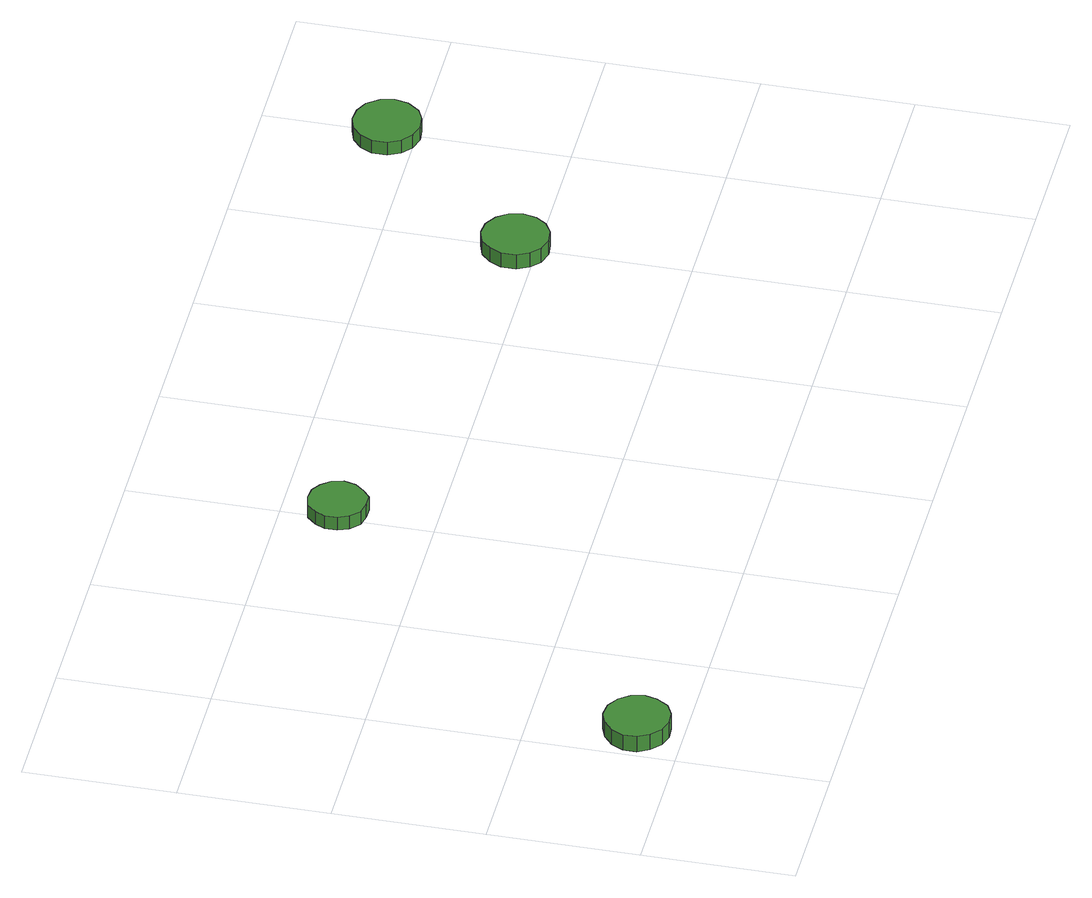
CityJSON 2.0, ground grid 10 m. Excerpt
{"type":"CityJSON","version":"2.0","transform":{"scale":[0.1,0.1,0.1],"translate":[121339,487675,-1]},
"CityObjects":{
"tree1":{"type":"SolitaryVegetationObject","attributes":{"function":"something"},"geometry":[{"type":"MultiSurface","lod":"1","boundaries":[[[0,1,2,3,4,5,6,7,8,9,10,11,12,13,14]],[[15,16,17,18,19,20,21,22,23,24,25,26,27,28,29]],[[0,29,28,1]],[[1,28,27,2]],[[2,27,26,3]],[[3,26,25,4]],[[4,25,24,5]],[[5,24,23,6]],[[6,23,22,7]],[[7,22,21,8]],[[8,21,20,9]],[[9,20,19,10]],[[10,19,18,11]],[[11,18,17,12]],[[12,17,16,13]],[[13,16,15,14]],[[14,15,29,0]]]}]},
"tree2":{"type":"SolitaryVegetationObject","attributes":{"function":"something"}},
"tree3":{"type":"SolitaryVegetationObject","attributes":{"function":"something"},"geometry":[{"type":"MultiSurface","lod":"1","boundaries":[[[30,31,32,33,34,35,36,37,38,39,40,41,42,43,44]],[[45,46,47,48,49,50,51,52,53,54,55,56,57,58,59]],[[30,59,58,31]],[[31,58,57,32]],[[32,57,56,33]],[[33,56,55,34]],[[34,55,54,35]],[[35,54,53,36]],[[36,53,52,37]],[[37,52,51,38]],[[38,51,50,39]],[[39,50,49,40]],[[40,49,48,41]],[[41,48,47,42]],[[42,47,46,43]],[[43,46,45,44]],[[44,45,59,30]]]}]},
"tree4":{"type":"SolitaryVegetationObject","attributes":{"function":"something"},"geometry":[{"type":"MultiSurface","lod":"1","boundaries":[[[60,61,62,63,64,65,66,67,68,69,70,71,72,73,74]],[[75,76,77,78,79,80,81,82,83,84,85,86,87,88,89]],[[60,89,88,61]],[[61,88,87,62]],[[62,87,86,63]],[[63,86,85,64]],[[64,85,84,65]],[[65,84,83,66]],[[66,83,82,67]],[[67,82,81,68]],[[68,81,80,69]],[[69,80,79,70]],[[70,79,78,71]],[[71,78,77,72]],[[72,77,76,73]],[[73,76,75,74]],[[74,75,89,60]]]}]},
"tree5":{"type":"SolitaryVegetationObject","attributes":{"function":"something"},"geometry":[{"type":"MultiSurface","lod":"1","boundaries":[[[90,91,92,93,94,95,96,97,98,99,100,101,102,103,104]],[[105,106,107,108,109,110,111,112,113,114,115,116,117,118,119]],[[90,119,118,91]],[[91,118,117,92]],[[92,117,116,93]],[[93,116,115,94]],[[94,115,114,95]],[[95,114,113,96]],[[96,113,112,97]],[[97,112,111,98]],[[98,111,110,99]],[[99,110,109,100]],[[100,109,108,101]],[[101,108,107,102]],[[102,107,106,103]],[[103,106,105,104]],[[104,105,119,90]]]}]}
},
"vertices":[
[48,30,20],[46,39,20],[41,46,20],[33,51,20],[24,52,20],[16,49,20],[9,43,20],[5,35,20],[5,26,20],[9,18,20],[16,12,20],[24,9,20],[33,10,20],[41,14,20],[46,22,20],[46,22,8],[41,14,8],[33,10,8],[24,9,8],[16,12,8],[9,18,8],[5,26,8],[5,35,8],[9,43,8],[16,49,8],[24,52,8],[33,51,8],[41,46,8],[46,39,8],[48,30,8],
[226,264,19],[224,272,19],[219,278,19],[213,282,19],[205,283,19],[197,281,19],[191,275,19],[188,268,19],[188,260,19],[191,253,19],[197,247,19],[205,245,19],[213,245,19],[219,250,19],[224,256,19],[224,256,9],[219,250,9],[213,245,9],[205,245,9],[197,247,9],[191,253,9],[188,260,9],[188,268,9],[191,275,9],[197,281,9],[205,283,9],[213,282,9],[219,278,9],[224,272,9],[226,264,9],
[522,214,19],[520,223,19],[515,230,19],[507,235,19],[498,236,19],[489,233,19],[483,227,19],[479,219,19],[479,209,19],[483,201,19],[489,195,19],[498,192,19],[507,193,19],[515,198,19],[520,205,19],[520,205,8],[515,198,8],[507,193,8],[498,192,8],[489,195,8],[483,201,8],[479,209,8],[479,219,8],[483,227,8],[489,233,8],[498,236,8],[507,235,8],[515,230,8],[520,223,8],[522,214,8],
[622,319,18],[620,328,18],[614,336,18],[606,340,18],[597,341,18],[588,338,18],[581,332,18],[577,324,18],[577,314,18],[581,306,18],[588,300,18],[597,297,18],[606,298,18],[614,302,18],[620,310,18],[620,310,8],[614,302,8],[606,298,8],[597,297,8],[588,300,8],[581,306,8],[577,314,8],[577,324,8],[581,332,8],[588,338,8],[597,341,8],[606,340,8],[614,336,8],[620,328,8],[622,319,8]
]}
